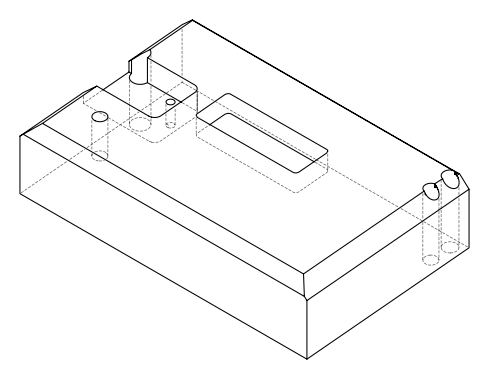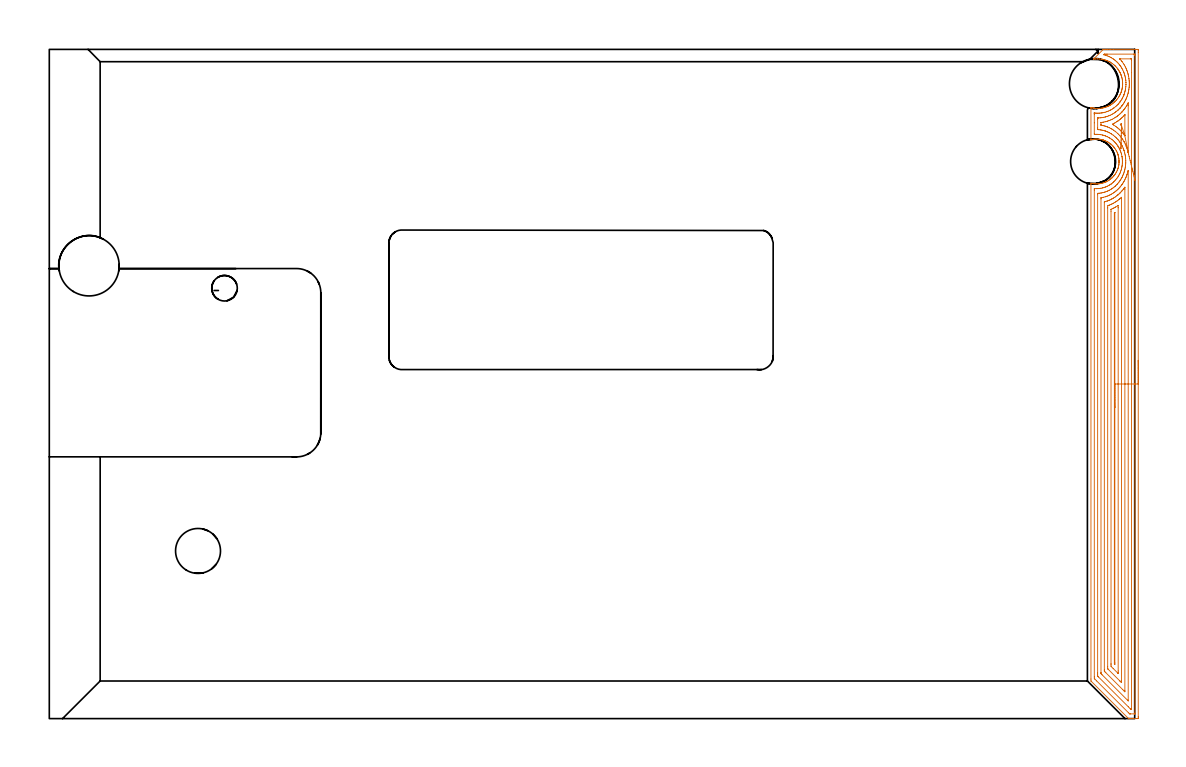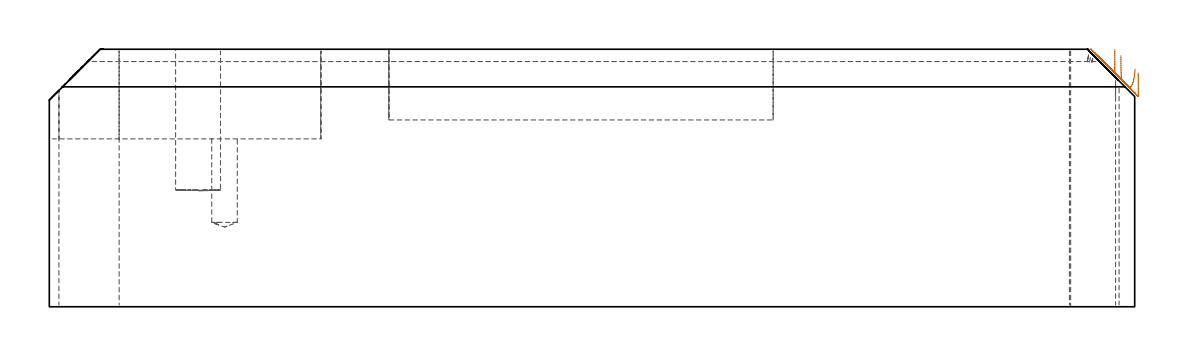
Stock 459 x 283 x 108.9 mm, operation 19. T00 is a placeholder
(PLAN: 24 operations, 16 tool changes, 107.4 min)
(1 SPOT_DRILL | STEP1HOLE | NXT0321_9005460120000 | 0.05 min | 182 mm3)
(2 SPOT_DRILL_1 | STEP1HOLE_1 | NXT0321_9005460120000 | 0.05 min | 182 mm3)
(3 SPOT_DRILL_2 | STEP1HOLE_2 | NXT0321_9005460120000 | 0.05 min | 182 mm3)
(4 SPOT_DRILL_3 | STEP1POCKET | NXT0321_9005460120000 | 0.04 min | 4164 mm3)
(5 DRILL_BLIND_HOLE_INTO_CENTER | STEP1HOLE | NXT0301_079 | 0.07 min | 1199 mm3)
(6 GUN_DRILL_THROUGH_HOLE | STEP1HOLE | UGT0307_005 | 0.53 min | 5029 mm3)
(7 DRILL_TO_ENLARGE_THROUGH_HOLE | STEP1HOLE | NXT0301_102 | 0.46 min | 9125 mm3)
(8 DRILL_TO_ENLARGE_THROUGH_HOLE_1 | STEP1HOLE | UGT0301_386 | 0.48 min | 40017 mm3)
(9 DRILL_BLIND_HOLE_INTO_CENTER_1 | STEP1HOLE_1 | UGT0301_205 | 0.06 min | 593 mm3)
(10 GUN_DRILL_THROUGH_HOLE_1 | STEP1HOLE_1 | UGT0307_005 | 0.53 min | 5215 mm3)
(11 DRILL_TO_ENLARGE_THROUGH_HOLE_2 | STEP1HOLE_1 | NXT0301_102 | 0.46 min | 9539 mm3)
(12 DRILL_TO_ENLARGE_THROUGH_HOLE_3 | STEP1HOLE_1 | UGT0301_051 | 0.48 min | 22122 mm3)
(13 DRILL_BLIND_HOLE_INTO_CENTER_2 | STEP1HOLE_2 | NXT0301_079 | 0.07 min | 1199 mm3)
(14 GUN_DRILL_THROUGH_HOLE_2 | STEP1HOLE_2 | UGT0307_007 | 0.56 min | 7333 mm3)
(15 DRILL_TO_ENLARGE_THROUGH_HOLE_4 | STEP1HOLE_2 | UGT0301_048 | 0.47 min | 22112 mm3)
(16 DRILL_BLIND_HOLE_INTO_CENTER_3 | STEP1POCKET | NXT0301_079 | 0.17 min | 3350 mm3)
(17 INDEXABLE_INSERT_DRILL_BLIND_HOLE_FROM_SOLID | STEP1POCKET_1 | NXT0302_009 | 0.25 min | 16885 mm3)
(18 AREA_MILL | FG_CHAMFER_SURFACE | UGT0205_001 | 7.05 min | 27435 mm3)
(19 AREA_MILL_1 | FG_CHAMFER_SURFACE_1 | UGT0205_001 | 16.75 min | 54265 mm3)
(20 AREA_MILL_2 | FG_CHAMFER_SURFACE_2 | UGT0205_001 | 5.63 min | 20700 mm3)
(21 AREA_MILL_3 | FG_CHAMFER_SURFACE_3 | UGT0205_001 | 21.11 min | 54140 mm3)
(22 AREA_MILL_4 | FG_CHAMFER_SURFACE_4 | UGT0205_001 | 6.96 min | 5691 mm3)
(23 MILL_RECTANGULAR_POCKET | POCKET_RECTANGULAR_STRAIGHT | NXT0201_013 | Follow Part, ap 2.5, ae 75% | 31.65 min | 285822 mm3)
(24 MILL_SLOT | SLOT_PARTIAL_RECTANGULAR | UGT0201_094 | Follow Part, ap 5, ae 75% | 13.48 min | 329208 mm3)
(TOOL NXT0321_9005460120000 | NC Spot Drill, 142deg, 12mm, Carbide, Uncoated | D12 PA142 FL30 Z2)
(TOOL NXT0301_079 | Carbide Drill 10.8mm [860.1-1080-032A1-MM 2214] | D10.8 PA140 FL55 Z2)
(TOOL UGT0307_005 | Gun Drill 8.3 mm | D8.3 PA130 FL24 Z1)
(TOOL NXT0301_102 | Carbide Drill 13.5mm [860.1-1350-108A1-MM 2214] | D13.5 PA140 FL123 Z2)
(TOOL UGT0301_386 | Twist Drill 25.5 mm | D25.5 PA118 FL165 Z2)
(TOOL UGT0301_205 | Twist Drill 8.9 mm | D8.9 PA118 FL78 Z2)
(TOOL UGT0301_051 | Twist Drill 21 mm | D21 PA118 FL145 Z2)
(TOOL UGT0307_007 | Gun Drill 10 mm | D10 PA130 FL24 Z1)
(TOOL UGT0301_048 | Twist Drill 19 mm | D19 PA118 FL135 Z2)
(TOOL NXT0302_009 | Index. Insert Drill 19mm [880-D1900L25-05] | D19 PA176 FL95 Z2)
(TOOL UGT0205_001 | Chamfer Mill 20 x 3 x 45 deg. | D20 FL50 Z2)
(TOOL NXT0201_013 | ENDMILL 10mm | D10 FL30 Z4)
(TOOL UGT0201_094 | End mill 20 mm | D20 FL38 Z4)
(OP 19 AREA_MILL_1)
G17 G21 G94 G90
T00 M6
G54
G17 G0 G90 X460.5 Y151.5 S1061 M3
G43 Z118.9 H0
Z98.9
G94 G1 Y151.462 Z98.028 F250.
Y151.348 Z97.164
Y151.159 Z96.312
Y150.897 Z95.48
Y150.563 Z94.674
Y150.16 Z93.9
Y149.692 Z93.164
Y149.16 Z92.472
Y148.571 Z91.829
Y147.928 Z91.24
Y147.236 Z90.708
Y146.5 Z90.24
Y145.726 Z89.837
Y144.92 Z89.503
Y144.088 Z89.241
Y143.237 Z89.052
Y142.372 Z88.938
Y141.5 Z88.9
Y0.907
X460.499 Y0.633 Z88.901
X460.492 Y0.02 Z88.904
X460.491 Y0.007 Z88.905
X459.881 Y0. Z89.514
X458.464 Z90.932
X458.094 Z91.301
X457.354 Z92.046
X457.048 Z92.352
X456.419 Z92.979
X456.399 Y0.002 Z92.999
X456.397 Z93.001
X440.672 Y15.727 Z108.726
X440.564 Y15.837 Z108.835
X440.506 Y15.898 Z108.892
X440.5 Y16.732 Z108.9
Y226.02
X440.506 Y226.395 Z108.892
X440.91 Y226.317 Z108.49
X440.995 Y226.299 Z108.405
X441.44 Y226.219 Z107.959
X441.885 Y226.161 Z107.515
X442.33 Y226.124 Z107.07
X442.775 Y226.108 Z106.625
X443.219 Y226.112 Z106.181
X443.664 Y226.138 Z105.736
X444.109 Y226.185 Z105.291
X444.554 Y226.253 Z104.846
X444.998 Y226.342 Z104.402
X445.444 Y226.455 Z103.956
X445.887 Y226.594 Z103.512
X446.48 Y226.81 Z102.917
X446.614 Y226.859 Z102.784
X446.739 Y226.915 Z102.659
X446.776 Y226.931 Z102.622
X446.926 Y227.005 Z102.469
X447.032 Y227.056 Z102.366
X447.224 Y227.15 Z102.175
X447.666 Y227.392 Z101.734
X448.248 Y227.753 Z101.151
X448.555 Y227.974 Z100.844
X448.776 Y228.149 Z100.624
X448.969 Y228.302 Z100.43
X449.089 Y228.405 Z100.309
X449.16 Y228.467 Z100.236
X449.213 Y228.511 Z100.186
X449.371 Y228.647 Z100.028
X449.444 Y228.717 Z99.955
X449.685 Y228.966 Z99.714
X449.836 Y229.123 Z99.563
X449.995 Y229.3 Z99.403
X450.053 Y229.365 Z99.343
X450.125 Y229.443 Z99.274
X450.213 Y229.541 Z99.187
X450.259 Y229.598 Z99.14
X450.333 Y229.69 Z99.065
X450.606 Y230.058 Z98.792
X450.649 Y230.121 Z98.749
X450.864 Y230.434 Z98.534
X451.106 Y230.833 Z98.293
X451.222 Y231.027 Z98.175
X451.254 Y231.089 Z98.142
X451.38 Y231.328 Z98.019
X451.593 Y231.786 Z97.807
X451.772 Y232.222 Z97.625
X451.852 Y232.445 Z97.548
X451.896 Y232.579 Z97.499
X451.927 Y232.667 Z97.469
X452.065 Y233.116 Z97.334
X452.081 Y233.176 Z97.318
X452.112 Y233.292 Z97.287
X452.163 Y233.548 Z97.235
X452.176 Y233.623 Z97.218
X452.235 Y233.914 Z97.161
X452.254 Y234.01 Z97.141
X452.262 Y234.07 Z97.131
X452.314 Y234.402 Z97.083
X452.323 Y234.456 Z97.075
X452.365 Y234.903 Z97.03
X452.377 Y235.159 Z97.015
X452.38 Y235.2 Z97.014
X452.382 Y235.263 Z97.008
X452.388 Y235.35 Z97.006
Y235.507
Y235.57 Z97.003
Y235.581
X452.389 Y235.797 Z97.005
X452.386 Y235.859 Z97.006
X452.381 Y235.995 Z97.016
X452.37 Y236.244 Z97.028
X452.327 Y236.691 Z97.066
X452.317 Y236.753 Z97.074
X452.266 Y237.139 Z97.132
X452.182 Y237.585 Z97.213
X452.112 Y237.908 Z97.287
X452.066 Y238.081 Z97.334
X452.062 Y238.095 Z97.338
X452.034 Y238.195 Z97.363
X451.989 Y238.336 Z97.404
X451.945 Y238.479 Z97.448
X451.923 Y238.542 Z97.47
X451.856 Y238.741 Z97.543
X451.84 Y238.787 Z97.559
X451.789 Y238.928 Z97.607
X451.764 Y238.989 Z97.631
X451.655 Y239.267 Z97.743
X451.613 Y239.372 Z97.785
X451.426 Y239.778 Z97.973
X451.372 Y239.884 Z98.026
X451.305 Y240.016 Z98.094
X451.223 Y240.177 Z98.176
X451.172 Y240.266 Z98.227
X450.892 Y240.717 Z98.506
X450.596 Y241.16 Z98.803
X450.333 Y241.508 Z99.065
X450.196 Y241.672 Z99.201
X450.103 Y241.785 Z99.295
X449.865 Y242.054 Z99.534
X449.799 Y242.12 Z99.599
X449.444 Y242.478 Z99.954
X449.183 Y242.718 Z100.216
X449. Y242.876 Z100.4
X448.916 Y242.948 Z100.483
X448.555 Y243.224 Z100.844
X448.114 Y243.53 Z101.284
X447.665 Y243.817 Z101.733
X447.623 Y243.842 Z101.776
X446.777 Y244.261 Z102.623
X446.554 Y244.356 Z102.845
X446.334 Y244.449 Z103.065
X446.178 Y244.507 Z103.222
X445.887 Y244.614 Z103.512
X445.692 Y244.677 Z103.705
X445.586 Y244.709 Z103.811
X445.497 Y244.735 Z103.901
X445.221 Y244.803 Z104.179
X444.998 Y244.857 Z104.402
X444.554 Y244.947 Z104.846
X444.109 Y245.015 Z105.291
X443.664 Y245.062 Z105.736
X443.219 Y245.088 Z106.181
X442.775 Y245.092 Z106.625
X442.33 Y245.076 Z107.07
X441.885 Y245.039 Z107.515
X441.441 Y244.981 Z107.959
X440.995 Y244.901 Z108.405
X440.543 Y244.803 Z108.857
X440.504 Y244.796 Z108.896
X440.503 Y244.798 Z108.897
X440.5 Y244.803 Z108.9
Y258.219
X440.503 Y258.396 Z108.889
X440.546 Y258.389 Z108.846
X440.693 Y258.358 Z108.702
X440.811 Y258.331 Z108.589
X440.995 Y258.286 Z108.405
X441.441 Y258.189 Z107.959
X441.687 Y258.143 Z107.713
X442.008 Y258.096 Z107.392
X442.33 Y258.063 Z107.07
X443.219 Y258.014 Z106.181
X444.109 Y258.036 Z105.291
X444.998 Y258.127 Z104.402
X445.113 Y258.143 Z104.287
X445.465 Y258.219 Z103.935
X445.887 Y258.31 Z103.512
X446.333 Y258.426 Z103.065
X446.48 Y258.472 Z102.918
X446.776 Y258.566 Z102.623
X447.223 Y258.729 Z102.176
X447.373 Y258.791 Z102.025
X447.666 Y258.912 Z101.733
X447.943 Y259.036 Z101.457
X448.087 Y259.113 Z101.313
X448.266 Y259.21 Z101.129
X448.386 Y259.273 Z101.012
X448.555 Y259.363 Z100.844
X448.637 Y259.411 Z100.762
X448.713 Y259.457 Z100.684
X448.774 Y259.493 Z100.624
X449.004 Y259.629 Z100.395
X449.444 Y259.916 Z99.955
X449.904 Y260.268 Z99.495
X450.333 Y260.622 Z99.064
X450.5 Y260.772 Z98.896
X450.559 Y260.824 Z98.838
X450.895 Y261.158 Z98.501
X451.223 Y261.502 Z98.176
X451.411 Y261.718 Z97.987
X451.759 Y262.16 Z97.64
X452.09 Y262.612 Z97.31
X452.113 Y262.645 Z97.287
X452.189 Y262.768 Z97.211
X452.378 Y263.072 Z97.021
X452.628 Y263.505 Z96.769
X452.734 Y263.712 Z96.662
X452.819 Y263.88 Z96.575
X452.957 Y264.164 Z96.443
X452.98 Y264.212 Z96.42
X453.002 Y264.258 Z96.398
X453.061 Y264.399 Z96.336
X453.234 Y264.844 Z96.161
X453.262 Y264.927 Z96.132
X453.329 Y265.112 Z96.07
X453.392 Y265.293 Z96.007
X453.434 Y265.435 Z95.965
X453.523 Y265.739 Z95.874
X453.635 Y266.187 Z95.762
X453.651 Y266.268 Z95.745
X453.726 Y266.633 Z95.672
X453.739 Y266.708 Z95.661
X453.797 Y267.081 Z95.6
X453.806 Y267.163 Z95.591
X453.849 Y267.527 Z95.55
X453.864 Y267.715 Z95.535
X453.882 Y267.974 Z95.512
X453.888 Y268.105 Z95.502
Y268.141 Z95.5
X453.894 Y268.486 Z95.499
X453.889 Y268.895 Z95.504
X453.884 Y268.951 Z95.507
X453.864 Y269.292 Z95.535
X453.861 Y269.329 Z95.538
X453.817 Y269.762 Z95.581
X453.804 Y269.846 Z95.593
X453.753 Y270.21 Z95.646
X453.668 Y270.656 Z95.729
X453.564 Y271.104 Z95.834
X453.54 Y271.187 Z95.857
X453.44 Y271.55 Z95.959
X453.329 Y271.888 Z96.07
X453.291 Y271.998 Z96.105
X453.259 Y272.082 Z96.135
X453.172 Y272.318 Z96.225
X453.125 Y272.444 Z96.272
X453.089 Y272.529 Z96.307
X453.001 Y272.741 Z96.397
X452.968 Y272.812 Z96.43
X452.862 Y273.041 Z96.536
X452.734 Y273.299 Z96.665
X452.715 Y273.337 Z96.683
X452.666 Y273.423 Z96.731
X452.463 Y273.788 Z96.936
X452.412 Y273.871 Z96.986
X452.194 Y274.231 Z97.206
X452.113 Y274.354 Z97.287
X451.86 Y274.704 Z97.538
X451.832 Y274.744 Z97.566
X451.783 Y274.808 Z97.616
X451.539 Y275.125 Z97.859
X451.223 Y275.496 Z98.176
X450.947 Y275.791 Z98.449
X450.813 Y275.927 Z98.585
X450.723 Y276.019 Z98.675
X450.333 Y276.377 Z99.065
X450.053 Y276.613 Z99.346
X450.009 Y276.65 Z99.39
X449.666 Y276.921 Z99.733
X449.444 Y277.081 Z99.955
X449.004 Y277.371 Z100.395
X448.783 Y277.504 Z100.616
X448.713 Y277.546 Z100.683
X448.629 Y277.597 Z100.77
X448.555 Y277.642 Z100.844
X448.258 Y277.807 Z101.138
X447.665 Y278.085 Z101.733
X447.373 Y278.208 Z102.025
X447.223 Y278.271 Z102.176
X447.021 Y278.343 Z102.378
X446.777 Y278.43 Z102.623
X446.394 Y278.545 Z103.004
X445.88 Y278.7 Z103.519
X445.586 Y278.762 Z103.813
X445.44 Y278.792 Z103.96
X444.998 Y278.866 Z104.402
X444.109 Y278.964 Z105.291
X443.219 Y278.986 Z106.181
X442.33 Y278.939 Z107.07
X441.643 Y278.868 Z107.756
X441.566 Y278.862 Z107.832
Y278.867
X445.586 Y282.886 Z103.812
X445.692 Y282.99 Z103.705
X445.717 Y282.996 Z103.68
X446.014 Y283. Z103.382
X446.327 Z103.073
X446.632 Z102.768
X447.373 Z102.023
X448.637 Z100.76
X450.053 Z99.343
X459.249 Z90.148
X459.881 Y282.997 Z89.517
X460.492 Y282.993 Z88.906
X460.493 Y282.98 Z88.904
X460.498 Y282.367 Z88.902
X460.5 Y281.748 Z88.9
Y141.5
X459.086 Z90.314
X459.085 Y2.323 Z90.315
X459.084 Y2.225 Z90.316
X459.079 Y2.029 Z90.321
X459.074 Y2.008 Z90.326
X459.066 Y2.006 Z90.334
X459.04 Y2.003 Z90.36
X458.988 Y2.001 Z90.412
X457.201 Z92.199
X457.06 Y2.002 Z92.34
X456.948 Y2.006 Z92.452
X456.875 Y2.01 Z92.525
X456.818 Y2.044 Z92.582
X456.43 Y2.421 Z92.97
X442.906 Y15.944 Z106.494
X442.12 Y16.732 Z107.28
X442.012 Y16.843 Z107.388
X441.921 Y16.943 Z107.479
X441.914 Y17.626 Z107.486
X441.915 Y223.534 Z107.485
X441.916 Y223.731 Z107.484
X441.921 Y224.122 Z107.479
X441.928 Y224.145 Z107.472
X441.937 Y224.147 Z107.463
X441.962 Y224.149 Z107.438
X442.012 Y224.147 Z107.388
X442.102 Y224.141 Z107.298
X442.906 Y224.116 Z106.494
X443.023 Y224.115 Z106.377
X443.799 Y224.152 Z105.601
X443.874 Y224.157 Z105.526
X444.492 Y224.232 Z104.908
X444.666 Y224.259 Z104.734
X444.693 Y224.264 Z104.707
X445.398 Y224.42 Z104.002
X445.586 Y224.47 Z103.814
X446.092 Y224.619 Z103.308
X446.48 Y224.752 Z102.92
X446.755 Y224.85 Z102.645
X447.016 Y224.952 Z102.384
X447.373 Y225.107 Z102.027
X447.386 Y225.113 Z102.014
X447.413 Y225.126 Z101.987
X447.969 Y225.424 Z101.431
X448.266 Y225.591 Z101.134
X448.533 Y225.754 Z100.867
X448.955 Y226.02 Z100.445
X449.074 Y226.106 Z100.326
X449.16 Y226.171 Z100.24
X449.574 Y226.5 Z99.826
X450.053 Y226.893 Z99.347
X450.065 Y226.903 Z99.335
X450.078 Y226.915 Z99.322
X450.509 Y227.353 Z98.891
X450.945 Y227.81 Z98.455
X451.346 Y228.304 Z98.054
X451.645 Y228.704 Z97.755
X451.697 Y228.775 Z97.703
X451.726 Y228.818 Z97.674
X451.84 Y228.992 Z97.56
X452.072 Y229.366 Z97.328
X452.212 Y229.598 Z97.188
X452.401 Y229.931 Z96.999
X452.7 Y230.526 Z96.7
X452.734 Y230.602 Z96.666
X452.963 Y231.157 Z96.437
X453.051 Y231.387 Z96.349
X453.2 Y231.814 Z96.2
X453.349 Y232.281 Z96.051
X453.374 Y232.365 Z96.026
X453.394 Y232.437 Z96.006
X453.409 Y232.499 Z95.991
X453.57 Y233.232 Z95.83
X453.627 Y233.524 Z95.773
X453.698 Y233.999 Z95.702
X453.706 Y234.07 Z95.694
X453.774 Y234.817 Z95.626
X453.782 Y234.964 Z95.618
X453.8 Y235.686 Z95.6
X453.799 Y235.859 Z95.601
X453.757 Y236.623 Z95.643
X453.745 Y236.753 Z95.655
X453.699 Y237.159 Z95.701
X453.636 Y237.639 Z95.764
X453.634 Y237.648 Z95.766
X453.627 Y237.688 Z95.773
X453.447 Y238.542 Z95.953
X453.382 Y238.787 Z96.018
X453.184 Y239.436 Z96.216
X453.066 Y239.77 Z96.334
X452.847 Y240.331 Z96.553
X452.734 Y240.59 Z96.666
X452.424 Y241.225 Z96.976
X452.321 Y241.423 Z97.079
X452.008 Y241.951 Z97.392
X451.9 Y242.12 Z97.5
X451.84 Y242.208 Z97.56
X451.508 Y242.679 Z97.892
X451.255 Y243.014 Z98.145
X450.947 Y243.38 Z98.453
X450.699 Y243.657 Z98.701
X450.453 Y243.908 Z98.947
X450.053 Y244.293 Z99.347
X449.456 Y244.803 Z99.944
X449.288 Y244.931 Z100.112
X449.16 Y245.023 Z100.24
X448.459 Y245.505 Z100.941
X448.266 Y245.627 Z101.134
X448.223 Y245.653 Z101.177
X448.148 Y245.697 Z101.252
X447.373 Y246.074 Z102.027
X446.689 Y246.381 Z102.711
X446.48 Y246.459 Z102.92
X446.111 Y246.591 Z103.289
X445.586 Y246.736 Z103.814
X445.391 Y246.787 Z104.009
X444.693 Y246.928 Z104.707
X444.294 Y246.991 Z105.106
X443.799 Y247.043 Z105.601
X443.384 Y247.07 Z106.016
X442.906 Y247.081 Z106.494
X442.425 Y247.073 Z106.975
X442.012 Y247.059 Z107.388
X441.951 Y247.058 Z107.449
X441.921 Y247.068 Z107.479
X441.918 Y247.191 Z107.482
X441.915 Y247.388 Z107.485
X441.914 Y251.958 Z107.486
Y255.634
Y255.732
X441.916 Y255.929 Z107.484
X441.92 Y256.059 Z107.48
X441.922 Y256.093 Z107.478
X441.925 Y256.094 Z107.475
X441.942 Y256.096 Z107.458
X442.012 Y256.091 Z107.388
X442.378 Y256.064 Z107.022
X442.906 Y256.039 Z106.494
X443.309 Y256.026 Z106.091
X443.799 Y256.036 Z105.601
X444.18 Y256.049 Z105.22
X444.693 Y256.096 Z104.707
X444.995 Y256.127 Z104.405
X445.275 Y256.166 Z104.125
X445.586 Y256.227 Z103.814
X445.754 Y256.262 Z103.646
X446.479 Y256.43 Z102.921
X447.155 Y256.648 Z102.245
X447.373 Y256.727 Z102.027
X447.802 Y256.895 Z101.598
X448.266 Y257.093 Z101.134
X448.425 Y257.166 Z100.975
X448.739 Y257.324 Z100.661
X449.011 Y257.473 Z100.389
X449.16 Y257.559 Z100.24
X449.571 Y257.807 Z99.829
X450.053 Y258.116 Z99.347
X450.114 Y258.158 Z99.286
X450.196 Y258.219 Z99.204
X450.947 Y258.824 Z98.453
X451.281 Y259.113 Z98.119
X451.565 Y259.389 Z97.835
X451.84 Y259.665 Z97.56
X452.006 Y259.841 Z97.394
X452.157 Y260.007 Z97.243
X452.419 Y260.322 Z96.981
X452.734 Y260.717 Z96.666
X452.813 Y260.822 Z96.587
X452.872 Y260.902 Z96.529
X453.181 Y261.349 Z96.219
X453.465 Y261.796 Z95.935
X453.503 Y261.858 Z95.897
X453.526 Y261.897 Z95.874
X453.627 Y262.077 Z95.773
X453.841 Y262.477 Z95.559
X453.951 Y262.691 Z95.449
X454.136 Y263.076 Z95.264
X454.358 Y263.585 Z95.042
X454.378 Y263.632 Z95.022
X454.393 Y263.67 Z95.007
X454.405 Y263.701 Z94.995
X454.52 Y264.011 Z94.88
X454.64 Y264.36 Z94.76
X454.678 Y264.479 Z94.722
X454.845 Y265.049 Z94.555
X454.926 Y265.374 Z94.474
X455.016 Y265.772 Z94.384
X455.113 Y266.268 Z94.287
X455.137 Y266.407 Z94.263
X455.155 Y266.527 Z94.245
X455.233 Y267.163 Z94.167
X455.25 Y267.327 Z94.15
X455.307 Y268.085 Z94.093
X455.308 Y268.163 Z94.092
X455.299 Y268.951 Z94.101
X455.295 Y269.07 Z94.105
X455.235 Y269.846 Z94.165
X455.227 Y269.939 Z94.173
X455.214 Y270.046 Z94.186
X455.11 Y270.74 Z94.29
X455.039 Y271.115 Z94.361
X454.923 Y271.635 Z94.477
X454.84 Y271.955 Z94.56
X454.673 Y272.529 Z94.727
X454.636 Y272.645 Z94.764
X454.52 Y272.987 Z94.88
X454.383 Y273.355 Z95.017
X454.357 Y273.423 Z95.043
X454.238 Y273.706 Z95.162
X453.948 Y274.318 Z95.452
X453.841 Y274.532 Z95.559
X453.627 Y274.921 Z95.773
X453.456 Y275.212 Z95.944
X453.191 Y275.648 Z96.209
X452.864 Y276.107 Z96.536
X452.734 Y276.28 Z96.666
X452.417 Y276.681 Z96.983
X452.145 Y277.001 Z97.255
X451.84 Y277.334 Z97.56
X451.564 Y277.615 Z97.836
X451.268 Y277.895 Z98.132
X450.947 Y278.177 Z98.453
X450.615 Y278.452 Z98.785
X450.183 Y278.79 Z99.217
X450.053 Y278.88 Z99.347
X449.774 Y279.069 Z99.626
X449.16 Y279.441 Z100.24
X448.734 Y279.684 Z100.666
X448.266 Y279.902 Z101.134
X447.869 Y280.082 Z101.531
X447.373 Y280.27 Z102.027
X446.5 Y280.558 Z102.9
X445.907 Y280.75 Z103.493
X445.91 Y280.755 Z103.49
X445.934 Y280.781 Z103.466
X445.98 Y280.827 Z103.42
X446.11 Y280.948 Z103.29
X446.166 Y280.99 Z103.234
X446.269 Y280.993 Z103.131
X446.48 Y280.997 Z102.92
X446.952 Y281. Z102.448
X447.373 Z102.027
X458.567 Z90.833
X458.988 Y280.996 Z90.412
X459.047 Y280.994 Z90.353
X459.078 Y280.991 Z90.322
X459.081 Y280.873 Z90.319
X459.085 Y280.677 Z90.315
Y280.579
X459.086 Y280.48 Z90.314
Y141.5
X457.672 Z91.728
X457.671 Y4.21 Z91.729
X457.67 Y4.092 Z91.73
X457.667 Y4.034 Z91.733
X457.665 Y4.013 Z91.735
X457.62 Y4.01 Z91.78
X457.406 Y4.004 Z91.994
X457.308 Y4.01 Z92.092
X457.201 Y4.107 Z92.199
X457.091 Y4.21 Z92.309
X456.307 Y4.992 Z93.093
X443.674 Y17.626 Z105.726
X443.549 Y17.758 Z105.851
X443.335 Y17.985 Z106.065
X443.333 Y18.093 Z106.067
X443.33 Y18.52 Z106.07
X443.329 Y18.992 Z106.071
X443.328 Y19.415 Z106.072
X443.329 Y221.548 Z106.071
X443.332 Y222.016 Z106.068
X443.335 Y222.085 Z106.065
X443.339 Y222.114 Z106.061
X443.368 Y222.118 Z106.032
X443.508 Y222.13 Z105.892
X443.799 Y222.154 Z105.601
X444.064 Y222.178 Z105.336
X444.693 Y222.258 Z104.707
X444.853 Y222.283 Z104.547
X445.597 Y222.432 Z103.803
X445.645 Y222.443 Z103.755
X446.291 Y222.632 Z103.109
X446.48 Y222.693 Z102.92
X446.956 Y222.861 Z102.444
X447.373 Y223.016 Z102.027
X447.595 Y223.115 Z101.805
X448.07 Y223.337 Z101.33
X448.2 Y223.404 Z101.2
X448.266 Y223.44 Z101.134
X448.774 Y223.724 Z100.626
X449.16 Y223.958 Z100.24
X449.328 Y224.063 Z100.072
X449.585 Y224.232 Z99.815
X449.854 Y224.431 Z99.546
X450.053 Y224.585 Z99.347
X450.353 Y224.826 Z99.047
X450.717 Y225.126 Z98.683
X450.838 Y225.235 Z98.562
X450.947 Y225.339 Z98.453
X451.286 Y225.681 Z98.114
X451.615 Y226.02 Z97.785
X451.723 Y226.138 Z97.677
X451.84 Y226.272 Z97.56
X452.131 Y226.623 Z97.269
X452.366 Y226.915 Z97.034
X452.522 Y227.126 Z96.878
X452.734 Y227.422 Z96.666
X452.889 Y227.654 Z96.511
X452.989 Y227.809 Z96.411
X453.23 Y228.206 Z96.17
X453.521 Y228.704 Z95.879
X453.558 Y228.772 Z95.842
X453.627 Y228.908 Z95.773
X453.849 Y229.376 Z95.551
X453.95 Y229.598 Z95.45
X454.121 Y229.998 Z95.279
X454.316 Y230.492 Z95.084
X454.371 Y230.642 Z95.029
X454.52 Y231.073 Z94.88
X454.594 Y231.313 Z94.806
X454.616 Y231.387 Z94.784
X454.713 Y231.737 Z94.687
X454.781 Y232.02 Z94.619
X454.839 Y232.281 Z94.561
X454.938 Y232.758 Z94.462
X455.014 Y233.176 Z94.386
X455.068 Y233.522 Z94.332
X455.131 Y234.07 Z94.269
X455.157 Y234.327 Z94.243
X455.182 Y234.63 Z94.218
X455.198 Y234.964 Z94.202
X455.204 Y235.174 Z94.196
X455.213 Y235.859 Z94.187
X455.206 Y236.067 Z94.194
X455.167 Y236.753 Z94.233
X455.145 Y237.022 Z94.255
X455.072 Y237.648 Z94.328
X455.013 Y238.049 Z94.387
X454.918 Y238.542 Z94.482
X454.791 Y239.166 Z94.609
X454.72 Y239.436 Z94.68
X454.52 Y240.124 Z94.88
X454.453 Y240.331 Z94.947
X454.419 Y240.432 Z94.981
X454.114 Y241.225 Z95.286
X453.793 Y241.954 Z95.607
X453.712 Y242.12 Z95.688
X453.627 Y242.289 Z95.773
X453.373 Y242.759 Z96.027
X453.221 Y243.014 Z96.179
X453.035 Y243.314 Z96.365
X452.734 Y243.776 Z96.666
X452.643 Y243.908 Z96.757
X452.426 Y244.216 Z96.974
X451.952 Y244.803 Z97.448
X451.84 Y244.932 Z97.56
X451.477 Y245.329 Z97.923
X451.112 Y245.697 Z98.288
X450.947 Y245.851 Z98.453
X450.555 Y246.199 Z98.845
X450.096 Y246.591 Z99.304
X450.053 Y246.625 Z99.347
X449.913 Y246.732 Z99.487
X449.16 Y247.244 Z100.24
X449.014 Y247.34 Z100.386
X448.781 Y247.486 Z100.619
X448.266 Y247.75 Z101.134
X447.737 Y248.016 Z101.663
X447.373 Y248.172 Z102.027
X446.879 Y248.38 Z102.521
X446.585 Y248.485 Z102.815
X446.48 Y248.52 Z102.92
X446.277 Y248.583 Z103.123
X445.586 Y248.762 Z103.814
X445.097 Y248.87 Z104.303
X444.693 Y248.939 Z104.707
X444.402 Y248.984 Z104.998
X443.799 Y249.047 Z105.601
X443.469 Y249.079 Z105.931
X443.373 Y249.09 Z106.027
X443.335 Y249.099 Z106.065
X443.334 Y249.119 Z106.066
X443.331 Y249.275 Z106.069
X443.329 Y249.746 Z106.071
Y253.323
X443.331 Y253.747 Z106.069
X443.334 Y253.981 Z106.066
X443.335 Y254.003 Z106.065
X443.368 Y254.008 Z106.032
X443.437 Y254.015 Z105.963
X443.525 Y254.021 Z105.875
X443.799 Y254.033 Z105.601
X444.377 Y254.063 Z105.023
X444.693 Y254.093 Z104.707
X445.186 Y254.147 Z104.214
X445.586 Y254.209 Z103.814
X445.944 Y254.283 Z103.456
X446.48 Y254.407 Z102.92
X446.666 Y254.455 Z102.734
X447.315 Y254.641 Z102.085
X447.359 Y254.655 Z102.041
X447.373 Y254.66 Z102.027
X448.009 Y254.899 Z101.391
X448.266 Y255.004 Z101.134
X448.639 Y255.163 Z100.761
X449.16 Y255.414 Z100.24
X449.24 Y255.455 Z100.16
X449.392 Y255.535 Z100.008
X449.811 Y255.778 Z99.589
X450.053 Y255.924 Z99.347
X450.362 Y256.121 Z99.038
X450.829 Y256.43 Z98.571
X450.896 Y256.48 Z98.504
X450.947 Y256.52 Z98.453
X451.376 Y256.86 Z98.024
X451.84 Y257.243 Z97.56
X451.884 Y257.28 Z97.516
X451.933 Y257.324 Z97.467
X452.343 Y257.719 Z97.057
X452.734 Y258.108 Z96.666
X452.788 Y258.164 Z96.612
X452.838 Y258.219 Z96.562
X453.204 Y258.642 Z96.196
X453.593 Y259.113 Z95.807
X453.608 Y259.132 Z95.792
X453.627 Y259.158 Z95.773
X453.981 Y259.653 Z95.419
X454.23 Y260.007 Z95.17
X454.344 Y260.184 Z95.056
X454.52 Y260.468 Z94.88
X454.68 Y260.742 Z94.72
X454.77 Y260.902 Z94.63
X454.995 Y261.321 Z94.405
X455.234 Y261.796 Z94.166
X455.292 Y261.918 Z94.108
X455.414 Y262.188 Z93.986
X455.562 Y262.543 Z93.838
X455.62 Y262.691 Z93.78
X455.806 Y263.192 Z93.594
X455.942 Y263.585 Z93.458
X456.028 Y263.865 Z93.372
X456.206 Y264.479 Z93.194
X456.227 Y264.56 Z93.173
X456.307 Y264.888 Z93.093
X456.393 Y265.288 Z93.007
X456.409 Y265.374 Z92.991
X456.526 Y266.049 Z92.874
X456.556 Y266.268 Z92.844
X456.629 Y266.84 Z92.771
X456.659 Y267.163 Z92.741
X456.694 Y267.67 Z92.706
X456.715 Y268.057 Z92.685
X456.716 Y268.543 Z92.684
X456.713 Y268.951 Z92.687
X456.685 Y269.467 Z92.715
X456.654 Y269.846 Z92.746
X456.596 Y270.451 Z92.804
X456.553 Y270.74 Z92.847
X456.432 Y271.51 Z92.968
X456.407 Y271.635 Z92.993
X456.307 Y272.104 Z93.093
X456.202 Y272.529 Z93.198
X456.165 Y272.672 Z93.236
X455.936 Y273.423 Z93.464
X455.744 Y273.987 Z93.656
X455.617 Y274.318 Z93.783
X455.414 Y274.808 Z93.986
X455.229 Y275.212 Z94.171
X455.062 Y275.564 Z94.338
X454.768 Y276.107 Z94.632
X454.678 Y276.264 Z94.722
X454.52 Y276.529 Z94.88
X454.226 Y277.001 Z95.174
X453.627 Y277.84 Z95.773
X453.586 Y277.895 Z95.814
X453.442 Y278.081 Z95.958
X452.829 Y278.79 Z96.571
X452.734 Y278.898 Z96.666
X452.671 Y278.972 Z96.729
X452.653 Y278.995 Z96.747
X452.655 Y278.996 Z96.745
X452.671 Y278.998 Z96.729
X452.734 Y278.999 Z96.666
X457.201 Z92.199
X457.411 Y278.998 Z91.989
X457.551 Y278.994 Z91.849
X457.657 Y278.99 Z91.743
X457.665 Y278.945 Z91.735
X457.667 Y278.79 Z91.733
X457.67 Y278.319 Z91.73
X457.672 Y273.176 Z91.728
Y141.5
X456.257 Z93.143
Y7.788
X456.255 Y7.62 Z93.145
X456.253 Y7.538 Z93.147
X456.251 Y7.512 Z93.149
X456.23 Y7.529 Z93.17
X456.153 Y7.601 Z93.247
X455.962 Y7.788 Z93.438
X445.229 Y18.52 Z104.171
X444.872 Y18.885 Z104.528
X444.772 Y18.989 Z104.628
X444.749 Y19.026 Z104.651
X444.748 Y19.049 Z104.652
X444.745 Y19.154 Z104.655
X444.743 Y19.365 Z104.657
Y19.415
Y219.76
X444.748 Y220.181 Z104.652
X444.749 Y220.227 Z104.651
X444.795 Y220.246 Z104.605
X445.586 Y220.412 Z103.814
X445.783 Y220.457 Z103.617
X446.532 Y220.654 Z102.868
X447.159 Y220.868 Z102.241
X447.373 Y220.947 Z102.027
X447.808 Y221.113 Z101.592
X448.266 Y221.322 Z101.134
X448.42 Y221.395 Z100.98
X448.728 Y221.548 Z100.672
X449.008 Y221.701 Z100.392
X449.16 Y221.788 Z100.24
X449.569 Y222.033 Z99.831
X450.053 Y222.333 Z99.347
X450.12 Y222.376 Z99.28
X450.22 Y222.443 Z99.18
X450.633 Y222.757 Z98.767
X450.947 Y223.001 Z98.453
X451.133 Y223.151 Z98.267
X451.356 Y223.337 Z98.044
X451.613 Y223.565 Z97.787
X451.84 Y223.783 Z97.56
X452.065 Y224.007 Z97.335
X452.285 Y224.232 Z97.115
X452.501 Y224.465 Z96.899
X452.734 Y224.723 Z96.666
X452.919 Y224.94 Z96.481
X453.073 Y225.126 Z96.327
X453.317 Y225.437 Z96.083
X453.627 Y225.853 Z95.773
X453.697 Y225.95 Z95.703
X453.745 Y226.02 Z95.655
X454.049 Y226.492 Z95.351
X454.314 Y226.915 Z95.086
X454.391 Y227.044 Z95.009
X454.52 Y227.27 Z94.88
X454.709 Y227.62 Z94.691
X454.805 Y227.809 Z94.595
X455.003 Y228.22 Z94.397
X455.224 Y228.704 Z94.176
X455.281 Y228.836 Z94.119
X455.414 Y229.155 Z93.986
X455.538 Y229.474 Z93.862
X455.584 Y229.598 Z93.816
X455.712 Y229.966 Z93.688
X455.769 Y230.137 Z93.631
X455.882 Y230.492 Z93.518
X455.937 Y230.673 Z93.463
X455.978 Y230.822 Z93.422
X456.143 Y231.445 Z93.257
X456.166 Y231.528 Z93.234
X456.251 Y231.824 Z93.149
X456.257 Y231.437 Z93.143
Y231.387
Y141.5
X454.843 Z94.557
Y11.937
X454.841 Y11.365 Z94.559
X454.835 Z94.565
X454.52 Y11.678 Z94.88
X453.938 Y12.26 Z95.462
X446.784 Y19.415 Z102.616
X446.48 Y19.723 Z102.92
X446.189 Y20.021 Z103.211
X446.164 Y20.062 Z103.236
X446.161 Y20.116 Z103.239
X446.158 Y20.202 Z103.242
X446.157 Y20.309 Z103.243
Y20.632
Y218.293
X446.159 Y218.402 Z103.241
X446.162 Y218.487 Z103.238
X446.164 Y218.506 Z103.236
X446.174 Y218.512 Z103.226
X446.203 Y218.523 Z103.197
X446.48 Y218.604 Z102.92
X446.681 Y218.663 Z102.719
X447.33 Y218.865 Z102.07
X447.373 Y218.881 Z102.027
X448.012 Y219.12 Z101.388
X448.266 Y219.221 Z101.134
X448.634 Y219.392 Z100.766
X449.16 Y219.644 Z100.24
X449.237 Y219.683 Z100.163
X449.382 Y219.76 Z100.018
X449.809 Y220.004 Z99.591
X450.053 Y220.149 Z99.347
X450.365 Y220.342 Z99.035
X450.854 Y220.654 Z98.546
X450.908 Y220.693 Z98.492
X450.947 Y220.722 Z98.453
X451.412 Y221.082 Z97.988
X451.84 Y221.418 Z97.56
X451.912 Y221.476 Z97.488
X451.998 Y221.548 Z97.402
X452.389 Y221.893 Z97.011
X452.734 Y222.223 Z96.666
X452.844 Y222.332 Z96.556
X452.953 Y222.443 Z96.447
X453.279 Y222.791 Z96.121
X453.627 Y223.168 Z95.773
X453.706 Y223.258 Z95.694
X453.772 Y223.337 Z95.628
X454.105 Y223.753 Z95.295
X454.478 Y224.232 Z94.922
X454.496 Y224.256 Z94.904
X454.838 Y224.715 Z94.562
X454.84 Y224.703 Z94.56
X454.841 Y224.647 Z94.559
X454.843 Y223.908 Z94.557
Y141.5
X453.429 Z95.971
Y16.036
X453.422 Y15.243 Z95.978
X453.351 Y15.309 Z96.049
X453.17 Y15.484 Z96.23
X452.81 Y15.837 Z96.59
X452.734 Y15.914 Z96.666
X447.856 Y20.793 Z101.544
X447.651 Y21. Z101.749
X447.601 Y21.054 Z101.799
X447.579 Y21.08 Z101.821
X447.577 Y21.105 Z101.823
X447.575 Y21.204 Z101.825
X447.571 Y21.899 Z101.829
Y22.098
X447.572 Y215.983 Z101.828
X447.573 Y216.182 Z101.827
X447.578 Y216.871 Z101.822
X448.097 Y217.076 Z101.303
X448.22 Y217.123 Z101.18
X448.266 Y217.141 Z101.134
X448.85 Y217.387 Z100.55
X449.16 Y217.532 Z100.24
X449.454 Y217.676 Z99.946
X450.053 Y217.983 Z99.347
X450.607 Y218.311 Z98.793
X450.947 Y218.523 Z98.453
X451.481 Y218.865 Z97.919
X451.689 Y219.017 Z97.711
X451.84 Y219.131 Z97.56
X452.193 Y219.407 Z97.207
X452.639 Y219.76 Z96.761
X452.69 Y219.803 Z96.71
X452.734 Y219.84 Z96.666
X453.167 Y220.22 Z96.233
X453.401 Y220.431 Z95.999
X453.419 Y220.446 Z95.981
X453.422 Y220.425 Z95.978
X453.425 Y220.31 Z95.975
X453.428 Y219.958 Z95.972
X453.429 Y141.5 Z95.971
X452.015 Z97.385
X452.014 Y20.135 Z97.386
X452.01 Y19.415 Z97.39
X452.008 Y19.246 Z97.392
X451.993 Y19.116 Z97.407
X451.84 Y19.262 Z97.56
X451.683 Y19.415 Z97.717
X449.894 Y21.204 Z99.506
X449.16 Y21.942 Z100.24
X449.006 Y22.098 Z100.394
X448.992 Y22.266 Z100.408
X448.987 Y22.992 Z100.413
X448.986 Y23.167 Z100.414
Y214.568
X448.989 Y215.288 Z100.411
X448.992 Y215.329 Z100.408
X448.995 Y215.344 Z100.405
X449.014 Y215.356 Z100.386
X449.065 Y215.382 Z100.335
X449.16 Y215.427 Z100.24
X449.673 Y215.668 Z99.727
X450.053 Y215.856 Z99.347
X450.269 Y215.966 Z99.131
X450.673 Y216.182 Z98.727
X450.847 Y216.282 Z98.553
X450.947 Y216.341 Z98.453
X451.958 Y216.958 Z97.442
X452.008 Y216.931 Z97.392
X452.01 Y216.906 Z97.39
X452.014 Y216.182 Z97.386
X452.015 Y216.007 Z97.385
Y141.5
X450.601 Z98.799
X450.6 Y23.686 Z98.8
X450.598 Y23.342 Z98.802
X450.593 Y22.992 Z98.807
X450.589 Y22.968 Z98.811
X450.56 Y22.992 Z98.84
X450.407 Y23.157 Z98.993
X450.403 Y23.339 Z98.997
X450.401 Y23.539 Z98.999
X450.4 Y24.781 Z99.
Y213.777
X450.401 Y213.845 Z98.999
X450.404 Y213.877 Z98.996
X450.406 Y213.889 Z98.994
X450.422 Y213.901 Z98.978
X450.498 Y213.948 Z98.902
X450.542 Y213.97 Z98.858
X450.583 Y213.987 Z98.817
X450.593 Y213.988 Z98.807
X450.595 Y213.984 Z98.805
X450.598 Y213.962 Z98.802
X450.6 Y213.846 Z98.8
X450.601 Y141.5 Z98.799
Y140.628 Z98.838
Y139.764 Z98.951
Y138.912 Z99.14
Y138.08 Z99.403
Y137.274 Z99.736
Y136.5 Z100.139
Y135.764 Z100.608
Y135.072 Z101.139
Y134.429 Z101.728
Y133.84 Z102.372
Y133.309 Z103.064
Y132.84 Z103.799
Y132.437 Z104.573
Y132.103 Z105.379
Y131.841 Z106.211
Y131.652 Z107.063
Y131.538 Z107.928
Y131.5 Z108.799
G0 Z118.9
X459.164 Y227.608
Z100.524
G1 X459.105 Y227.843 Z99.686
X459.029 Y228.147 Z98.872
X458.937 Y228.52 Z98.089
X458.828 Y228.957 Z97.342
X458.703 Y229.455 Z96.637
X458.565 Y230.012 Z95.979
X458.413 Y230.622 Z95.374
X458.249 Y231.28 Z94.826
X458.074 Y231.983 Z94.34
X457.889 Y232.724 Z93.918
X457.696 Y233.498 Z93.565
X457.496 Y234.299 Z93.282
X457.292 Y235.12 Z93.072
X457.083 Y235.957 Z92.937
X456.873 Y236.801 Z92.878
X456.662 Y237.648 Z92.894
X456.452 Y238.489 Z92.987
X456.245 Y239.32 Z93.155
X456.216 Y239.436 Z93.184
X456.209 Y239.466 Z93.191
X456.189 Y239.555 Z93.211
X456.089 Y239.964 Z93.311
X455.989 Y240.331 Z93.411
X455.915 Y240.593 Z93.485
X455.859 Y240.779 Z93.541
X455.714 Y241.225 Z93.686
X455.414 Y242.048 Z93.986
X455.387 Y242.12 Z94.013
X455.369 Y242.164 Z94.031
X454.985 Y243.014 Z94.415
X454.563 Y243.866 Z94.837
X454.54 Y243.908 Z94.86
X454.52 Y243.943 Z94.88
X453.986 Y244.803 Z95.414
X453.844 Y245.02 Z95.556
X453.627 Y245.337 Z95.773
X453.367 Y245.697 Z96.033
X453.086 Y246.05 Z96.314
X452.734 Y246.484 Z96.666
X452.64 Y246.591 Z96.76
X452.254 Y247.002 Z97.146
X451.84 Y247.421 Z97.56
X451.807 Y247.453 Z97.593
X451.772 Y247.486 Z97.628
X450.947 Y248.194 Z98.453
X450.718 Y248.38 Z98.682
X450.053 Y248.847 Z99.347
X449.415 Y249.275 Z99.985
X449.16 Y249.418 Z100.24
X448.848 Y249.587 Z100.552
X448.266 Y249.866 Z101.134
X447.595 Y250.169 Z101.805
X447.373 Y250.26 Z102.027
X447.222 Y250.32 Z102.178
X446.768 Y250.473 Z102.632
X446.48 Y250.557 Z102.92
X446.081 Y250.665 Z103.319
X445.586 Y250.784 Z103.814
X444.811 Y250.945 Z104.589
X444.779 Y250.957 Z104.621
X444.75 Y251.006 Z104.65
X444.746 Y251.063 Z104.654
X444.744 Y251.115 Z104.656
X444.748 Y251.958 Z104.652
X444.75 Y252.059 Z104.65
X444.762 Y252.078 Z104.638
X444.848 Y252.091 Z104.552
X444.978 Y252.108 Z104.422
X445.229 Y252.139 Z104.171
X445.385 Y252.159 Z104.015
X445.586 Y252.192 Z103.814
X445.87 Y252.242 Z103.53
X446.48 Y252.383 Z102.92
X446.858 Y252.474 Z102.542
X447.373 Y252.62 Z102.027
X447.551 Y252.674 Z101.849
X448.081 Y252.852 Z101.319
X448.217 Y252.902 Z101.183
X448.266 Y252.922 Z101.134
X448.849 Y253.164 Z100.551
X449.16 Y253.302 Z100.24
X449.458 Y253.449 Z99.942
X450.041 Y253.747 Z99.359
X450.049 Y253.751 Z99.351
X450.608 Y254.085 Z98.792
X450.947 Y254.298 Z98.453
X451.154 Y254.434 Z98.246
X451.458 Y254.641 Z97.942
X451.674 Y254.807 Z97.726
X451.84 Y254.938 Z97.56
X452.17 Y255.205 Z97.23
X452.572 Y255.535 Z96.828
X452.734 Y255.682 Z96.666
X453.117 Y256.046 Z96.283
X453.507 Y256.43 Z95.893
X453.566 Y256.491 Z95.834
X453.627 Y256.557 Z95.773
X453.986 Y256.965 Z95.414
X454.293 Y257.324 Z95.107
X454.395 Y257.45 Z95.005
X454.52 Y257.611 Z94.88
X454.78 Y257.958 Z94.62
X454.97 Y258.219 Z94.43
X455.151 Y258.482 Z94.249
X455.414 Y258.874 Z93.986
X455.507 Y259.02 Z93.893
X455.564 Y259.113 Z93.836
X455.614 Y259.198 Z93.786
X455.834 Y259.587 Z93.566
X456.068 Y260.007 Z93.332
X456.207 Y260.261 Z93.193
X456.232 Y260.306 Z93.168
X456.249 Y260.335 Z93.151
X456.251 Y260.296 Z93.149
X456.254 Y260.007 Z93.146
X456.257 Y259.428 Z93.143
Y259.163
Y239.844
X456.255 Y239.488 Z93.145
X456.253 Y239.436 Z93.147
X456.245 Y239.32 Z93.155
X454.837 Y246.485 Z94.563
X454.753 Y246.591 Z94.647
X454.52 Y246.899 Z94.88
X454.072 Y247.486 Z95.328
X453.627 Y248.031 Z95.773
X453.307 Y248.38 Z96.093
X452.734 Y248.967 Z96.666
X452.404 Y249.275 Z96.996
X451.84 Y249.765 Z97.56
X451.351 Y250.169 Z98.049
X450.947 Y250.452 Z98.453
X450.061 Y251.063 Z99.339
X450.053 Y251.068 Z99.347
X449.747 Y251.247 Z99.653
X449.638 Y251.312 Z99.762
X449.575 Y251.352 Z99.825
X449.562 Y251.364 Z99.838
X450.273 Y251.738 Z99.127
X450.68 Y251.958 Z98.72
X450.947 Y252.118 Z98.453
X451.402 Y252.396 Z97.998
X451.84 Y252.68 Z97.56
X451.943 Y252.749 Z97.457
X452.092 Y252.852 Z97.308
X452.453 Y253.133 Z96.947
X452.734 Y253.355 Z96.666
X452.95 Y253.53 Z96.45
X453.213 Y253.747 Z96.187
X453.433 Y253.941 Z95.967
X453.627 Y254.118 Z95.773
X453.895 Y254.373 Z95.505
X454.169 Y254.641 Z95.231
X454.342 Y254.82 Z95.058
X454.52 Y255.009 Z94.88
X454.773 Y255.282 Z94.627
X454.796 Y255.304 Z94.604
X454.826 Y255.33 Z94.574
X454.837 Y255.334 Z94.563
X454.839 Y255.311 Z94.561
X454.842 Y255.264 Z94.558
X454.843 Y255.213 Z94.557
Y247.163
X454.841 Y246.591 Z94.559
X454.837 Y246.485 Z94.563
X453.422 Y250.756 Z95.978
X453.365 Y250.798 Z96.035
X453.061 Y251.063 Z96.339
X452.945 Y251.171 Z96.455
X452.925 Y251.191 Z96.475
X452.974 Y251.239 Z96.426
X453.074 Y251.325 Z96.326
X453.167 Y251.401 Z96.233
X453.235 Y251.456 Z96.165
X453.296 Y251.503 Z96.104
X453.356 Y251.548 Z96.044
X453.405 Y251.58 Z95.995
X453.422 Y251.588 Z95.978
X453.424 Y251.555 Z95.976
X453.428 Y251.263 Z95.972
Y251.063
X453.425 Y250.848 Z95.975
X453.422 Y250.756 Z95.978
X453.4 Y249.886 Z96.038
X453.378 Y249.025 Z96.174
X453.356 Y248.178 Z96.385
X453.334 Y247.354 Z96.669
X453.314 Y246.557 Z97.024
X453.294 Y245.794 Z97.446
X453.275 Y245.071 Z97.934
X453.258 Y244.393 Z98.483
X453.241 Y243.765 Z99.088
X453.227 Y243.193 Z99.747
X453.213 Y242.68 Z100.452
X453.202 Y242.231 Z101.2
X453.192 Y241.848 Z101.984
X453.184 Y241.535 Z102.798
X453.178 Y241.295 Z103.637
X453.173 Y241.128 Z104.493
X453.171 Y241.037 Z105.361
X453.17 Y241.021 Z106.233
G0 Z118.9
M5
M2
